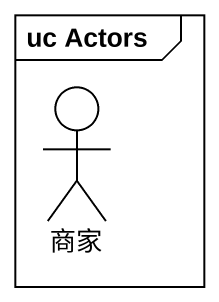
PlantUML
@startuml
mainframe uc Actors
actor 商家
@enduml
